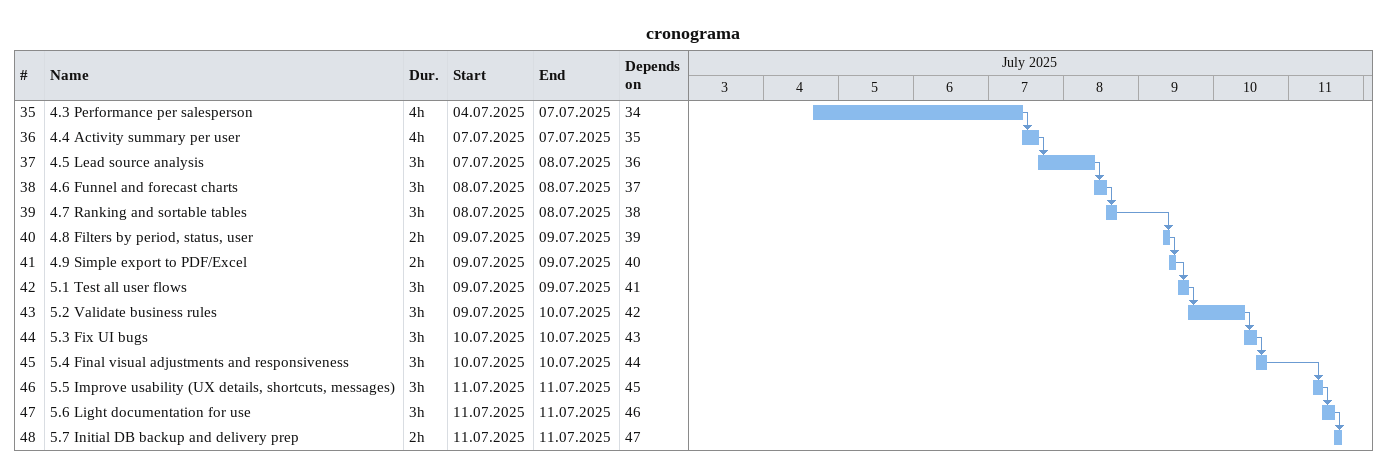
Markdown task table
cronograma

| ID | Task | Duration | Start | Finish | Predecessors |
|---|---|---|---|---|---|
| 35 | 4.3 Performance per salesperson | 4h | 2025-07-04 | 2025-07-07 | 34 |
| 36 | 4.4 Activity summary per user | 4h | 2025-07-07 | 2025-07-07 | 35 |
| 37 | 4.5 Lead source analysis | 3h | 2025-07-07 | 2025-07-08 | 36 |
| 38 | 4.6 Funnel and forecast charts | 3h | 2025-07-08 | 2025-07-08 | 37 |
| 39 | 4.7 Ranking and sortable tables | 3h | 2025-07-08 | 2025-07-08 | 38 |
| 40 | 4.8 Filters by period, status, user | 2h | 2025-07-09 | 2025-07-09 | 39 |
| 41 | 4.9 Simple export to PDF/Excel | 2h | 2025-07-09 | 2025-07-09 | 40 |
| 42 | 5.1 Test all user flows | 3h | 2025-07-09 | 2025-07-09 | 41 |
| 43 | 5.2 Validate business rules | 3h | 2025-07-09 | 2025-07-10 | 42 |
| 44 | 5.3 Fix UI bugs | 3h | 2025-07-10 | 2025-07-10 | 43 |
| 45 | 5.4 Final visual adjustments and responsiveness | 3h | 2025-07-10 | 2025-07-10 | 44 |
| 46 | 5.5 Improve usability (UX details, shortcuts, messages) | 3h | 2025-07-11 | 2025-07-11 | 45 |
| 47 | 5.6 Light documentation for use | 3h | 2025-07-11 | 2025-07-11 | 46 |
| 48 | 5.7 Initial DB backup and delivery prep | 2h | 2025-07-11 | 2025-07-11 | 47 |
